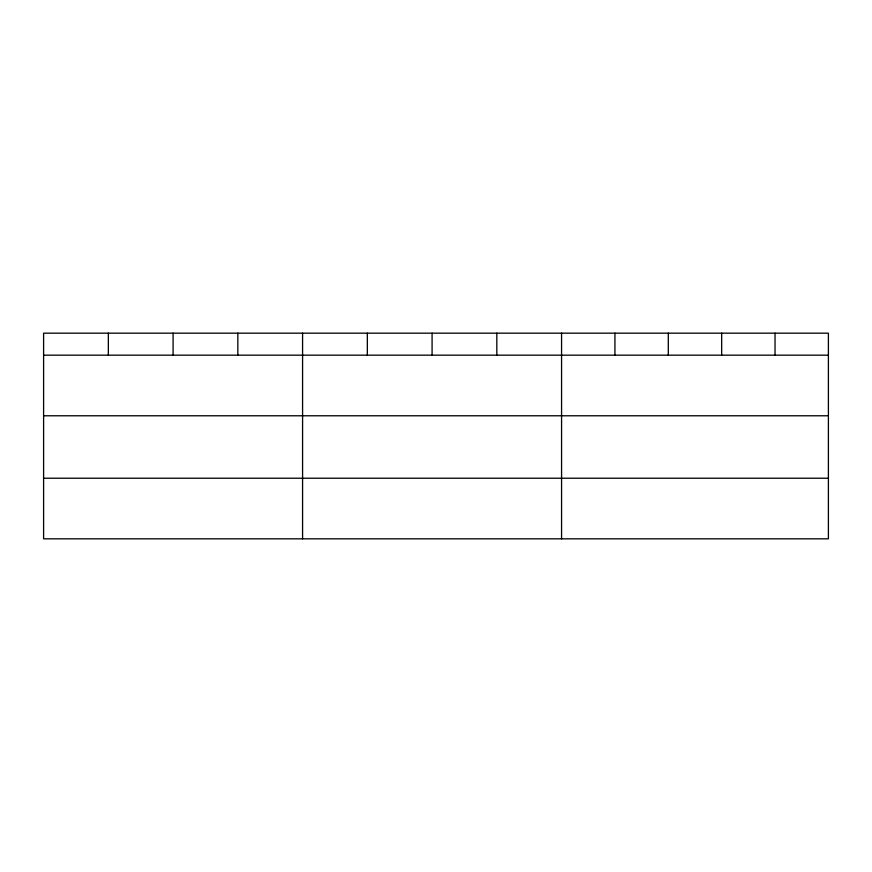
<?xml version="1.0" encoding="UTF-8"?>
<svg xmlns="http://www.w3.org/2000/svg" width="872" height="872" viewBox="0 0 872 872"><rect width="100%" height="100%" fill="white"/><g stroke="black" fill="none" stroke-linecap="round" stroke-linejoin="round"><path stroke-width="1.31" d="M828.4 415.781L828.4 333.169L43.6 333.169L43.6 538.831L828.4 538.831L828.4 415.781L43.6 415.781M43.6 355.166L828.4 355.166M43.6 478.227L828.4 478.227M775.034 333.169L775.034 355.166M721.667 333.169L721.667 355.166M668.301 333.169L668.301 355.166M614.934 333.169L614.934 355.166M561.568 333.169L561.568 538.831M496.822 333.169L496.822 355.166M432.076 333.169L432.076 355.166M367.33 333.169L367.33 355.166M302.584 333.169L302.584 538.831M237.838 333.169L237.838 355.166M173.092 333.169L173.092 355.166M108.346 333.169L108.346 355.166"/></g></svg>
